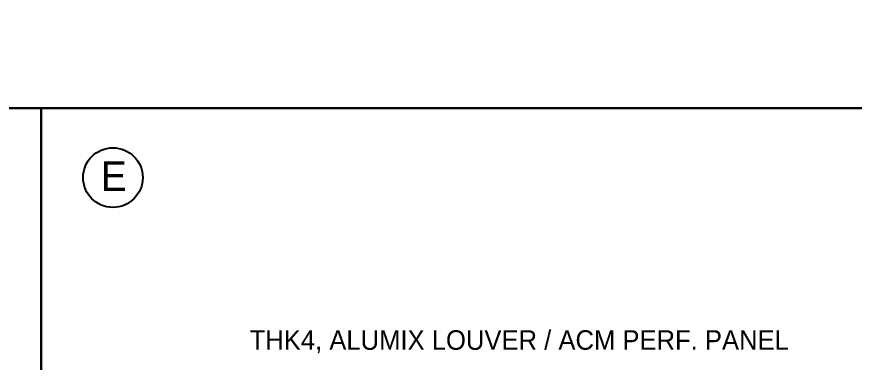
# Model space of a CAD drawing. Header units: millimetres. Extents: x 7297 to 60227, y -7497 to 19324.
# Drawn here: x 35777 to 40269, y 5282 to 7135 of the extents above; entities that cross this region are included whole.
import ezdxf
from ezdxf.enums import TextEntityAlignment as Align

# ---------------------------------------------------------------- set-up
doc = ezdxf.new("R2010")
doc.units = ezdxf.units.MM
for name, color, linetype in [('NS_FORM', 7, 'Continuous'), ('NS_TEXT', 2, 'Continuous'), ('NS_TEXT_TITLE', 141, 'Continuous')]:
    doc.layers.add(name, color=color, linetype=linetype)
doc.styles.add('HY울릉도M', font='')
doc.styles.add('M15-1', font='')
doc.styles.get('HY울릉도M').set_extended_font_data('HY울릉도M')
doc.styles.get('M15-1').set_extended_font_data('Dotum')

msp = doc.modelspace()

# ---------------------------------------------------------------- linework, layer by layer
at = {"layer": 'NS_FORM'}
for points in [[(31813.65, 19323.52), (47721, 19323.52), (47721, 6645.21), (31813.65, 6645.21)], [(31813.65, 6645.21), (35908.22, 6645.21), (35908.22, 2043.6), (31813.65, 2043.6)], [(35908.22, 6645.21), (41814.61, 6645.21), (41814.61, 2043.6), (35908.22, 2043.6)]]:
    msp.add_lwpolyline(points, close=True, dxfattribs=at)
at = {"layer": 'NS_TEXT'}
msp.add_circle((36292.63, 6272.56), 160, dxfattribs=at)

# ---------------------------------------------------------------- texts
at = {"layer": 'NS_TEXT_TITLE', "style": 'M15-1'}
msp.add_text('E', height=160, dxfattribs=at).set_placement((36297.11, 6280.11), align=Align.MIDDLE)
at = {"layer": 'NS_TEXT_TITLE', "style": 'HY울릉도M'}
msp.add_text('THK4, ALUMIX LOUVER / ACM PERF. PANEL', height=105, dxfattribs=at).set_placement((37026.09, 5401.41), align=Align.MIDDLE_LEFT)

doc.saveas('drawing.dxf')
